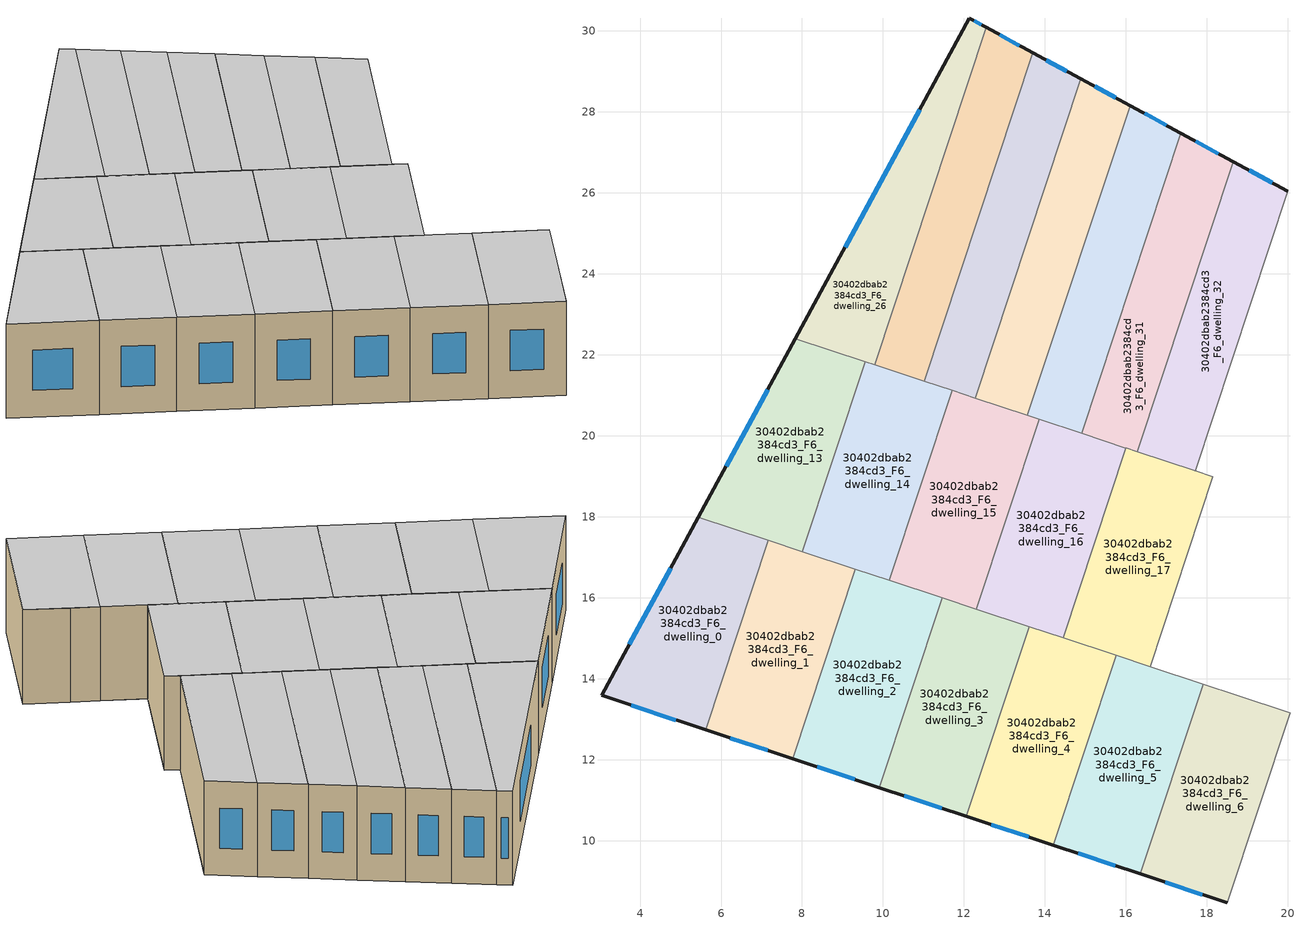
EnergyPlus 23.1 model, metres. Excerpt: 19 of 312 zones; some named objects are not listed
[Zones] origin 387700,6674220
30402dbab2384cd3_F6_dwelling_0
 floor to 30402dbab2384cd3_F5_dwelling_0 (EU_floor_Construction): 7.17,17.42 5.62,12.74 3.05,13.59 5.44,18 z18
 wall outside (EU_wall_Construction): 5.44,18 3.05,13.59 5.62,12.74 z18:21
 wall to 30402dbab2384cd3_F6_dwelling_1 (EU_wall_Construction): 5.62,12.74 7.17,17.42 z18:21
 wall to 30402dbab2384cd3_F6_dwelling_13 (EU_wall_Construction): 7.17,17.42 5.44,18 z18:21
 window (EU_Window_Construction): 4.76,16.74 3.73,14.85 / 3.78,13.35 4.88,12.98 z18.86:20.14
 ceiling to 30402dbab2384cd3_F7_dwelling_0 (EU_floor_Construction): 5.62,12.74 7.17,17.42 5.44,18 3.05,13.59 z21
30402dbab2384cd3_F6_dwelling_1
 floor to 30402dbab2384cd3_F5_dwelling_1 (EU_floor_Construction): 9.32,16.71 7.77,12.03 5.62,12.74 7.17,17.42 z18
 wall outside (EU_wall_Construction): 5.62,12.74 7.77,12.03 z18:21
 wall to 30402dbab2384cd3_F6_dwelling_2 (EU_wall_Construction): 7.77,12.03 9.32,16.71 z18:21
 wall to 30402dbab2384cd3_F6_dwelling_14 (EU_wall_Construction): 9.32,16.71 8.01,17.14 z18:21
 wall to 30402dbab2384cd3_F6_dwelling_13 (EU_wall_Construction): 8.01,17.15 7.17,17.42 z18:21
 window (EU_Window_Construction): 6.23,12.54 7.15,12.23 z18.86:20.14
 ceiling to 30402dbab2384cd3_F7_dwelling_1 (EU_floor_Construction): 7.77,12.03 9.32,16.71 7.17,17.42 5.62,12.74 z21
30402dbab2384cd3_F6_dwelling_13
 floor to 30402dbab2384cd3_F5_dwelling_13 (EU_floor_Construction): 9.56,21.83 8.01,17.14 5.44,18 7.84,22.4 z18
 wall outside (EU_wall_Construction): 7.84,22.4 5.44,18 z18:21
 wall to 30402dbab2384cd3_F6_dwelling_14 (EU_wall_Construction): 8.01,17.14 9.56,21.83 z18:21
 wall to 30402dbab2384cd3_F6_dwelling_26 (EU_wall_Construction): 9.56,21.83 7.84,22.4 z18:21
 window (EU_Window_Construction): 7.15,21.14 6.13,19.25 z18.86:20.14
 ceiling to 30402dbab2384cd3_F7_dwelling_13 (EU_floor_Construction): 8.01,17.14 9.56,21.83 7.84,22.4 5.44,18 z21
30402dbab2384cd3_F6_dwelling_14
 floor to 30402dbab2384cd3_F5_dwelling_14 (EU_floor_Construction): 11.71,21.12 10.16,16.43 8.01,17.14 9.56,21.83 z18
 wall to 30402dbab2384cd3_F6_dwelling_15 (EU_wall_Construction): 10.16,16.43 11.71,21.12 z18:21
 wall to 30402dbab2384cd3_F6_dwelling_27 (EU_wall_Construction): 11.01,21.35 9.79,21.76 z18:21
 wall to 30402dbab2384cd3_F6_dwelling_28 (EU_wall_Construction): 11.71,21.12 11.02,21.35 z18:21
 wall to 30402dbab2384cd3_F6_dwelling_2 (EU_wall_Construction): 9.32,16.71 10.16,16.43 z18:21
 wall to 30402dbab2384cd3_F6_dwelling_26 (EU_wall_Construction): 9.79,21.76 9.56,21.83 z18:21
 ceiling to 30402dbab2384cd3_F7_dwelling_14 (EU_floor_Construction): 10.16,16.43 11.71,21.12 9.56,21.83 8.01,17.14 z21
30402dbab2384cd3_F6_dwelling_15
 floor to 30402dbab2384cd3_F5_dwelling_15 (EU_floor_Construction): 13.85,20.41 12.3,15.72 10.16,16.43 11.71,21.12 z18
 wall to 30402dbab2384cd3_F6_dwelling_16 (EU_wall_Construction): 12.3,15.72 13.85,20.41 z18:21
 wall to 30402dbab2384cd3_F6_dwelling_29 (EU_wall_Construction): 13.57,20.51 12.27,20.93 z18:21
 wall to 30402dbab2384cd3_F6_dwelling_2 (EU_wall_Construction): 10.16,16.43 11.46,16 z18:21
 wall to 30402dbab2384cd3_F6_dwelling_3 (EU_wall_Construction): 11.46,16 12.3,15.72 z18:21
 wall to 30402dbab2384cd3_F6_dwelling_28 (EU_wall_Construction): 12.27,20.93 11.71,21.12 z18:21
 wall to 30402dbab2384cd3_F6_dwelling_30 (EU_wall_Construction): 13.85,20.41 13.57,20.51 z18:21
 ceiling to 30402dbab2384cd3_F7_dwelling_15 (EU_floor_Construction): 12.3,15.72 13.85,20.41 11.71,21.12 10.16,16.43 z21
30402dbab2384cd3_F6_dwelling_16
 floor to 30402dbab2384cd3_F5_dwelling_16 (EU_floor_Construction): 16,19.7 14.45,15.01 12.3,15.72 13.85,20.41 z18
 wall to 30402dbab2384cd3_F6_dwelling_17 (EU_wall_Construction): 14.45,15.01 16,19.7 z18:21
 wall to 30402dbab2384cd3_F6_dwelling_31 (EU_wall_Construction): 16,19.7 14.9,20.06 z18:21
 wall to 30402dbab2384cd3_F6_dwelling_3 (EU_wall_Construction): 12.3,15.72 13.61,15.29 z18:21
 wall to 30402dbab2384cd3_F6_dwelling_30 (EU_wall_Construction): 14.9,20.06 13.85,20.41 z18:21
 wall to 30402dbab2384cd3_F6_dwelling_4 (EU_wall_Construction): 13.61,15.29 14.45,15.01 z18:21
 ceiling to 30402dbab2384cd3_F7_dwelling_16 (EU_floor_Construction): 14.45,15.01 16,19.7 13.85,20.41 12.3,15.72 z21
30402dbab2384cd3_F6_dwelling_17
 floor to 30402dbab2384cd3_F5_dwelling_17 (EU_floor_Construction): 18.15,18.99 16.59,14.3 14.45,15.01 16,19.7 z18
 wall to 30402dbab2384cd3_F6_dwelling_18 (EU_wall_Construction): 16.59,14.3 18.15,18.99 z18:21
 wall to 30402dbab2384cd3_F6_dwelling_32 (EU_wall_Construction): 17.72,19.13 16.28,19.61 z18:21
 wall to 30402dbab2384cd3_F6_dwelling_4 (EU_wall_Construction): 14.45,15.01 15.76,14.58 z18:21
 wall to 30402dbab2384cd3_F6_dwelling_31 (EU_wall_Construction): 16.28,19.61 16,19.7 z18:21
 wall to 30402dbab2384cd3_F6_dwelling_5 (EU_wall_Construction): 15.76,14.58 16.59,14.3 z18:21
 wall to 30402dbab2384cd3_F6_dwelling_33 (EU_wall_Construction): 18.15,18.99 17.72,19.13 z18:21
 ceiling to 30402dbab2384cd3_F7_dwelling_17 (EU_floor_Construction): 16.59,14.3 18.15,18.99 16,19.7 14.45,15.01 z21
30402dbab2384cd3_F6_dwelling_2
 floor to 30402dbab2384cd3_F5_dwelling_2 (EU_floor_Construction): 11.46,16 9.91,11.32 7.77,12.03 9.32,16.71 z18
 wall outside (EU_wall_Construction): 7.77,12.03 9.91,11.32 z18:21
 wall to 30402dbab2384cd3_F6_dwelling_3 (EU_wall_Construction): 9.91,11.32 11.46,16 z18:21
 window (EU_Window_Construction): 8.38,11.82 9.3,11.52 z18.86:20.14
 ceiling to 30402dbab2384cd3_F7_dwelling_2 (EU_floor_Construction): 9.91,11.32 11.46,16 9.32,16.71 7.77,12.03 z21
30402dbab2384cd3_F6_dwelling_26
 floor to 30402dbab2384cd3_F5_dwelling_26 (EU_floor_Construction): 12.55,30.09 9.79,21.76 7.84,22.4 12.13,30.31 z18
 wall outside (EU_wall_Construction): 12.55,30.09 12.13,30.31 7.84,22.4 z18:21
 wall to 30402dbab2384cd3_F6_dwelling_27 (EU_wall_Construction): 9.79,21.76 12.55,30.09 z18:21
 window (EU_Window_Construction): 10.91,28.05 9.06,24.66 / 12.43,30.15 12.25,30.25 z18.86:20.14
 ceiling to 30402dbab2384cd3_F7_dwelling_26 (EU_floor_Construction): 9.79,21.76 12.55,30.09 12.13,30.31 7.84,22.4 z21
30402dbab2384cd3_F6_dwelling_27
 floor to 30402dbab2384cd3_F5_dwelling_27 (EU_floor_Construction): 13.7,29.46 11.02,21.35 9.79,21.76 12.55,30.09 z18
 wall outside (EU_wall_Construction): 13.7,29.46 12.55,30.09 z18:21
 wall to 30402dbab2384cd3_F6_dwelling_28 (EU_wall_Construction): 11.02,21.35 13.7,29.46 z18:21
 window (EU_Window_Construction): 13.37,29.64 12.88,29.91 z18.86:20.14
 ceiling to 30402dbab2384cd3_F7_dwelling_27 (EU_floor_Construction): 11.02,21.35 13.7,29.46 12.55,30.09 9.79,21.76 z21
30402dbab2384cd3_F6_dwelling_28
 floor to 30402dbab2384cd3_F5_dwelling_28 (EU_floor_Construction): 14.88,28.82 12.27,20.93 11.02,21.35 13.7,29.46 z18
 wall outside (EU_wall_Construction): 14.88,28.82 13.7,29.46 z18:21
 wall to 30402dbab2384cd3_F6_dwelling_29 (EU_wall_Construction): 12.27,20.93 14.88,28.82 z18:21
 window (EU_Window_Construction): 14.54,29 14.04,29.28 z18.86:20.14
 ceiling to 30402dbab2384cd3_F7_dwelling_28 (EU_floor_Construction): 12.27,20.93 14.88,28.82 13.7,29.46 11.02,21.35 z21
30402dbab2384cd3_F6_dwelling_29
 floor to 30402dbab2384cd3_F5_dwelling_29 (EU_floor_Construction): 16.1,28.16 13.57,20.51 12.27,20.93 14.88,28.82 z18
 wall outside (EU_wall_Construction): 16.1,28.16 14.88,28.82 z18:21
 wall to 30402dbab2384cd3_F6_dwelling_30 (EU_wall_Construction): 13.57,20.51 16.1,28.16 z18:21
 window (EU_Window_Construction): 15.75,28.35 15.23,28.63 z18.86:20.14
 ceiling to 30402dbab2384cd3_F7_dwelling_29 (EU_floor_Construction): 13.57,20.51 16.1,28.16 14.88,28.82 12.27,20.93 z21
30402dbab2384cd3_F6_dwelling_3
 floor to 30402dbab2384cd3_F5_dwelling_3 (EU_floor_Construction): 13.61,15.29 12.06,10.61 9.91,11.32 11.46,16 z18
 wall outside (EU_wall_Construction): 9.91,11.32 12.06,10.61 z18:21
 wall to 30402dbab2384cd3_F6_dwelling_4 (EU_wall_Construction): 12.06,10.61 13.61,15.29 z18:21
 window (EU_Window_Construction): 10.53,11.11 11.45,10.81 z18.86:20.14
 ceiling to 30402dbab2384cd3_F7_dwelling_3 (EU_floor_Construction): 12.06,10.61 13.61,15.29 11.46,16 9.91,11.32 z21
30402dbab2384cd3_F6_dwelling_30
 floor to 30402dbab2384cd3_F5_dwelling_30 (EU_floor_Construction): 17.36,27.47 14.9,20.06 13.57,20.51 16.1,28.16 z18
 wall outside (EU_wall_Construction): 17.36,27.47 16.1,28.16 z18:21
 wall to 30402dbab2384cd3_F6_dwelling_31 (EU_wall_Construction): 14.9,20.06 17.36,27.47 z18:21
 window (EU_Window_Construction): 17,27.67 16.46,27.96 z18.86:20.14
 ceiling to 30402dbab2384cd3_F7_dwelling_30 (EU_floor_Construction): 14.9,20.06 17.36,27.47 16.1,28.16 13.57,20.51 z21
30402dbab2384cd3_F6_dwelling_31
 floor to 30402dbab2384cd3_F5_dwelling_31 (EU_floor_Construction): 18.66,26.77 16.28,19.61 14.9,20.06 17.36,27.47 z18
 wall outside (EU_wall_Construction): 18.66,26.77 17.36,27.47 z18:21
 wall to 30402dbab2384cd3_F6_dwelling_32 (EU_wall_Construction): 16.28,19.61 18.66,26.77 z18:21
 window (EU_Window_Construction): 18.28,26.97 17.73,27.27 z18.86:20.14
 ceiling to 30402dbab2384cd3_F7_dwelling_31 (EU_floor_Construction): 16.28,19.61 18.66,26.77 17.36,27.47 14.9,20.06 z21
30402dbab2384cd3_F6_dwelling_32
 floor to 30402dbab2384cd3_F5_dwelling_32 (EU_floor_Construction): 20,26.04 17.72,19.13 16.28,19.61 18.66,26.77 z18
 wall outside (EU_wall_Construction): 20,26.04 18.66,26.77 z18:21
 wall to 30402dbab2384cd3_F6_dwelling_33 (EU_wall_Construction): 17.72,19.13 20,26.04 z18:21
 window (EU_Window_Construction): 19.62,26.25 19.04,26.56 z18.86:20.14
 ceiling to 30402dbab2384cd3_F7_dwelling_32 (EU_floor_Construction): 17.72,19.13 20,26.04 18.66,26.77 16.28,19.61 z21
30402dbab2384cd3_F6_dwelling_4
 floor to 30402dbab2384cd3_F5_dwelling_4 (EU_floor_Construction): 15.76,14.58 14.21,9.89 12.06,10.61 13.61,15.29 z18
 wall outside (EU_wall_Construction): 12.06,10.61 14.21,9.89 z18:21
 wall to 30402dbab2384cd3_F6_dwelling_5 (EU_wall_Construction): 14.21,9.89 15.76,14.58 z18:21
 window (EU_Window_Construction): 12.67,10.4 13.59,10.1 z18.86:20.14
 ceiling to 30402dbab2384cd3_F7_dwelling_4 (EU_floor_Construction): 14.21,9.89 15.76,14.58 13.61,15.29 12.06,10.61 z21
30402dbab2384cd3_F6_dwelling_5
 floor to 30402dbab2384cd3_F5_dwelling_5 (EU_floor_Construction): 17.91,13.87 16.35,9.18 14.21,9.89 15.76,14.58 z18
 wall outside (EU_wall_Construction): 14.21,9.89 16.35,9.18 z18:21
 wall to 30402dbab2384cd3_F6_dwelling_6 (EU_wall_Construction): 16.35,9.18 17.91,13.87 z18:21
 wall to 30402dbab2384cd3_F6_dwelling_18 (EU_wall_Construction): 17.91,13.87 16.59,14.3 z18:21
 window (EU_Window_Construction): 14.82,9.69 15.74,9.39 z18.86:20.14
 ceiling to 30402dbab2384cd3_F7_dwelling_5 (EU_floor_Construction): 16.35,9.18 17.91,13.87 15.76,14.58 14.21,9.89 z21
30402dbab2384cd3_F6_dwelling_6
 floor to 30402dbab2384cd3_F5_dwelling_6 (EU_floor_Construction): 20.05,13.16 18.5,8.47 16.35,9.18 17.91,13.87 z18
 wall outside (EU_wall_Construction): 16.35,9.18 18.5,8.47 z18:21
 wall to 30402dbab2384cd3_F6_dwelling_7 (EU_wall_Construction): 18.5,8.47 20.05,13.16 z18:21
 wall to 30402dbab2384cd3_F6_dwelling_19 (EU_wall_Construction): 20.05,13.16 18.74,13.59 z18:21
 wall to 30402dbab2384cd3_F6_dwelling_18 (EU_wall_Construction): 18.74,13.59 17.91,13.87 z18:21
 window (EU_Window_Construction): 16.97,8.98 17.89,8.68 z18.86:20.14
 ceiling to 30402dbab2384cd3_F7_dwelling_6 (EU_floor_Construction): 18.5,8.47 20.05,13.16 17.91,13.87 16.35,9.18 z21
[Building]
EU S2 Campaign: North Axis=0; Terrain=City; Solar Distribution=FullExterior
[Site:Location]
Helsinki-Vantaa.AP: Latitude=60.317; Longitude=24.963; Time Zone=2; Elevation=54.6
[SizingPeriod:WeatherFileDays]
AnnualSizingPeriod: Begin Month=1; Begin Day of Month=1; End Month=12; End Day of Month=31; Day of Week for Start Day=Monday; Use Weather File Daylight Saving Period=No; Use Weather File Rain and Snow Indicators=No
[MATERIAL]
EU_InternalMass_Material: Roughness=MediumRough; Thickness=0.1; Conductivity=1; Density=1800; Specific Heat=900; Thermal Absorptance=0.9; Solar Absorptance=0.7; Visible Absorptance=0.7
[MATERIAL:NOMASS] Roughness=MediumRough; Thermal Absorptance=0.9; Solar Absorptance=0.7; Visible Absorptance=0.7
Name | Thermal Resistance
EU_wall_NoMass | 5.91765
EU_floor_NoMass | 6.2875
[WINDOWMATERIAL:SIMPLEGLAZINGSYSTEM]
EU_Window_SimpleGlazing: UFactor=0.994035; Solar Heat Gain Coefficient=0.7; Visible Transmittance=0.7
[CONSTRUCTION]
EU_wall_Construction: EU_wall_NoMass
EU_floor_Construction: EU_floor_NoMass
EU_Window_Construction: EU_Window_SimpleGlazing
EU_InternalMass_Construction: EU_InternalMass_Material
[ZONE] Type=1; Multiplier=1; Ceiling Height=autocalculate; Floor Area=autocalculate; Part of Total Floor Area=Yes
Name | Volume
30402dbab2384cd3_F6_dwelling_0; 30402dbab2384cd3_F6_dwelling_2; 30402dbab2384cd3_F6_dwelling_31 | 33.4856
30402dbab2384cd3_F6_dwelling_1 | 33.4937
30402dbab2384cd3_F6_dwelling_13; 30402dbab2384cd3_F6_dwelling_3 | 33.4951
30402dbab2384cd3_F6_dwelling_14; 30402dbab2384cd3_F6_dwelling_27 | 33.479
30402dbab2384cd3_F6_dwelling_15 | 33.4915
30402dbab2384cd3_F6_dwelling_16 | 33.4929
30402dbab2384cd3_F6_dwelling_17 | 33.4768
30402dbab2384cd3_F6_dwelling_26; 30402dbab2384cd3_F6_dwelling_32 | 33.4995
30402dbab2384cd3_F6_dwelling_28 | 33.4871
30402dbab2384cd3_F6_dwelling_29 | 33.4834
30402dbab2384cd3_F6_dwelling_30 | 33.5002
30402dbab2384cd3_F6_dwelling_4 | 33.4827
30402dbab2384cd3_F6_dwelling_5 | 33.498
30402dbab2384cd3_F6_dwelling_6 | 33.4841
[INTERNALMASS] Construction=EU_InternalMass_Construction
Name | Zone or ZoneList | Surface Area
30402dbab2384cd3_F6_dwelling_0_EU_InternalMass | 30402dbab2384cd3_F6_dwelling_0 | 11.1619
30402dbab2384cd3_F6_dwelling_1_EU_InternalMass | 30402dbab2384cd3_F6_dwelling_1 | 11.1648
30402dbab2384cd3_F6_dwelling_2_EU_InternalMass | 30402dbab2384cd3_F6_dwelling_2 | 11.1616
30402dbab2384cd3_F6_dwelling_3_EU_InternalMass | 30402dbab2384cd3_F6_dwelling_3 | 11.1653
30402dbab2384cd3_F6_dwelling_4_EU_InternalMass | 30402dbab2384cd3_F6_dwelling_4 | 11.1612
30402dbab2384cd3_F6_dwelling_5_EU_InternalMass | 30402dbab2384cd3_F6_dwelling_5 | 11.1657
30402dbab2384cd3_F6_dwelling_6_EU_InternalMass | 30402dbab2384cd3_F6_dwelling_6 | 11.1614
30402dbab2384cd3_F6_dwelling_13_EU_InternalMass | 30402dbab2384cd3_F6_dwelling_13 | 11.1653
30402dbab2384cd3_F6_dwelling_14_EU_InternalMass | 30402dbab2384cd3_F6_dwelling_14 | 11.1605
30402dbab2384cd3_F6_dwelling_15_EU_InternalMass | 30402dbab2384cd3_F6_dwelling_15 | 11.1641
30402dbab2384cd3_F6_dwelling_16_EU_InternalMass | 30402dbab2384cd3_F6_dwelling_16 | 11.1641
30402dbab2384cd3_F6_dwelling_17_EU_InternalMass | 30402dbab2384cd3_F6_dwelling_17 | 11.1595
30402dbab2384cd3_F6_dwelling_26_EU_InternalMass | 30402dbab2384cd3_F6_dwelling_26 | 11.1666
30402dbab2384cd3_F6_dwelling_27_EU_InternalMass | 30402dbab2384cd3_F6_dwelling_27 | 11.1596
30402dbab2384cd3_F6_dwelling_28_EU_InternalMass | 30402dbab2384cd3_F6_dwelling_28 | 11.1623
30402dbab2384cd3_F6_dwelling_29_EU_InternalMass | 30402dbab2384cd3_F6_dwelling_29 | 11.1614
30402dbab2384cd3_F6_dwelling_30_EU_InternalMass | 30402dbab2384cd3_F6_dwelling_30 | 11.1666
30402dbab2384cd3_F6_dwelling_31_EU_InternalMass | 30402dbab2384cd3_F6_dwelling_31 | 11.162
30402dbab2384cd3_F6_dwelling_32_EU_InternalMass | 30402dbab2384cd3_F6_dwelling_32 | 11.1665
[OTHEREQUIPMENT] Fuel Type=Electricity; Design Level Calculation Method=Watts/Area; Power per Zone Floor Area=1; Fraction Latent=0; Fraction Radiant=0; Fraction Lost=0; Carbon Dioxide Generation Rate=0; EndUse Subcategory=EU_Step8_InternalGains
Name | Zone or ZoneList or Space or SpaceList | Schedule
EU_Step8_InternalGain_30402dbab2384cd3_F6_dwelling_0_f000 | 30402dbab2384cd3_F6_dwelling_0 | EU_Step8_GainSchedule_30402dbab2384cd3_F6_dwelling_0_f000
EU_Step8_InternalGain_30402dbab2384cd3_F6_dwelling_1_f000 | 30402dbab2384cd3_F6_dwelling_1 | EU_Step8_GainSchedule_30402dbab2384cd3_F6_dwelling_1_f000
EU_Step8_InternalGain_30402dbab2384cd3_F6_dwelling_2_f000 | 30402dbab2384cd3_F6_dwelling_2 | EU_Step8_GainSchedule_30402dbab2384cd3_F6_dwelling_2_f000
EU_Step8_InternalGain_30402dbab2384cd3_F6_dwelling_3_f000 | 30402dbab2384cd3_F6_dwelling_3 | EU_Step8_GainSchedule_30402dbab2384cd3_F6_dwelling_3_f000
EU_Step8_InternalGain_30402dbab2384cd3_F6_dwelling_4_f000 | 30402dbab2384cd3_F6_dwelling_4 | EU_Step8_GainSchedule_30402dbab2384cd3_F6_dwelling_4_f000
EU_Step8_InternalGain_30402dbab2384cd3_F6_dwelling_5_f000 | 30402dbab2384cd3_F6_dwelling_5 | EU_Step8_GainSchedule_30402dbab2384cd3_F6_dwelling_5_f000
EU_Step8_InternalGain_30402dbab2384cd3_F6_dwelling_6_f000 | 30402dbab2384cd3_F6_dwelling_6 | EU_Step8_GainSchedule_30402dbab2384cd3_F6_dwelling_6_f000
EU_Step8_InternalGain_30402dbab2384cd3_F6_dwelling_13_f000 | 30402dbab2384cd3_F6_dwelling_13 | EU_Step8_GainSchedule_30402dbab2384cd3_F6_dwelling_13_f000
EU_Step8_InternalGain_30402dbab2384cd3_F6_dwelling_14_f000 | 30402dbab2384cd3_F6_dwelling_14 | EU_Step8_GainSchedule_30402dbab2384cd3_F6_dwelling_14_f000
EU_Step8_InternalGain_30402dbab2384cd3_F6_dwelling_15_f000 | 30402dbab2384cd3_F6_dwelling_15 | EU_Step8_GainSchedule_30402dbab2384cd3_F6_dwelling_15_f000
EU_Step8_InternalGain_30402dbab2384cd3_F6_dwelling_16_f000 | 30402dbab2384cd3_F6_dwelling_16 | EU_Step8_GainSchedule_30402dbab2384cd3_F6_dwelling_16_f000
EU_Step8_InternalGain_30402dbab2384cd3_F6_dwelling_17_f000 | 30402dbab2384cd3_F6_dwelling_17 | EU_Step8_GainSchedule_30402dbab2384cd3_F6_dwelling_17_f000
EU_Step8_InternalGain_30402dbab2384cd3_F6_dwelling_26_f000 | 30402dbab2384cd3_F6_dwelling_26 | EU_Step8_GainSchedule_30402dbab2384cd3_F6_dwelling_26_f000
EU_Step8_InternalGain_30402dbab2384cd3_F6_dwelling_27_f000 | 30402dbab2384cd3_F6_dwelling_27 | EU_Step8_GainSchedule_30402dbab2384cd3_F6_dwelling_27_f000
EU_Step8_InternalGain_30402dbab2384cd3_F6_dwelling_28_f000 | 30402dbab2384cd3_F6_dwelling_28 | EU_Step8_GainSchedule_30402dbab2384cd3_F6_dwelling_28_f000
EU_Step8_InternalGain_30402dbab2384cd3_F6_dwelling_29_f000 | 30402dbab2384cd3_F6_dwelling_29 | EU_Step8_GainSchedule_30402dbab2384cd3_F6_dwelling_29_f000
EU_Step8_InternalGain_30402dbab2384cd3_F6_dwelling_30_f000 | 30402dbab2384cd3_F6_dwelling_30 | EU_Step8_GainSchedule_30402dbab2384cd3_F6_dwelling_30_f000
EU_Step8_InternalGain_30402dbab2384cd3_F6_dwelling_31_f000 | 30402dbab2384cd3_F6_dwelling_31 | EU_Step8_GainSchedule_30402dbab2384cd3_F6_dwelling_31_f000
EU_Step8_InternalGain_30402dbab2384cd3_F6_dwelling_32_f000 | 30402dbab2384cd3_F6_dwelling_32 | EU_Step8_GainSchedule_30402dbab2384cd3_F6_dwelling_32_f000
[ZONEVENTILATION:DESIGNFLOWRATE] Schedule=EU_AlwaysOn; Design Flow Rate Calculation Method=AirChanges/Hour; Air Changes per Hour=0.596421; Ventilation Type=Natural; Fan Pressure Rise=0; Fan Total Efficiency=1; Constant Term Coefficient=1; Temperature Term Coefficient=0; Velocity Term Coefficient=0; Velocity Squared Term Coefficient=0; Minimum Indoor Temperature=-100; Maximum Indoor Temperature=100; Delta Temperature=-100; Minimum Outdoor Temperature=-100; Maximum Outdoor Temperature=100; Maximum Wind Speed=40
Name | Zone or ZoneList or Space or SpaceList
EU_ConstantAir_30402dbab2384cd3_F6_dwelling_0 | 30402dbab2384cd3_F6_dwelling_0
EU_ConstantAir_30402dbab2384cd3_F6_dwelling_1 | 30402dbab2384cd3_F6_dwelling_1
EU_ConstantAir_30402dbab2384cd3_F6_dwelling_2 | 30402dbab2384cd3_F6_dwelling_2
EU_ConstantAir_30402dbab2384cd3_F6_dwelling_3 | 30402dbab2384cd3_F6_dwelling_3
EU_ConstantAir_30402dbab2384cd3_F6_dwelling_4 | 30402dbab2384cd3_F6_dwelling_4
EU_ConstantAir_30402dbab2384cd3_F6_dwelling_5 | 30402dbab2384cd3_F6_dwelling_5
EU_ConstantAir_30402dbab2384cd3_F6_dwelling_6 | 30402dbab2384cd3_F6_dwelling_6
EU_ConstantAir_30402dbab2384cd3_F6_dwelling_13 | 30402dbab2384cd3_F6_dwelling_13
EU_ConstantAir_30402dbab2384cd3_F6_dwelling_14 | 30402dbab2384cd3_F6_dwelling_14
EU_ConstantAir_30402dbab2384cd3_F6_dwelling_15 | 30402dbab2384cd3_F6_dwelling_15
EU_ConstantAir_30402dbab2384cd3_F6_dwelling_16 | 30402dbab2384cd3_F6_dwelling_16
EU_ConstantAir_30402dbab2384cd3_F6_dwelling_17 | 30402dbab2384cd3_F6_dwelling_17
EU_ConstantAir_30402dbab2384cd3_F6_dwelling_26 | 30402dbab2384cd3_F6_dwelling_26
EU_ConstantAir_30402dbab2384cd3_F6_dwelling_27 | 30402dbab2384cd3_F6_dwelling_27
EU_ConstantAir_30402dbab2384cd3_F6_dwelling_28 | 30402dbab2384cd3_F6_dwelling_28
EU_ConstantAir_30402dbab2384cd3_F6_dwelling_29 | 30402dbab2384cd3_F6_dwelling_29
EU_ConstantAir_30402dbab2384cd3_F6_dwelling_30 | 30402dbab2384cd3_F6_dwelling_30
EU_ConstantAir_30402dbab2384cd3_F6_dwelling_31 | 30402dbab2384cd3_F6_dwelling_31
EU_ConstantAir_30402dbab2384cd3_F6_dwelling_32 | 30402dbab2384cd3_F6_dwelling_32
[HVACTEMPLATE:ZONE:IDEALLOADSAIRSYSTEM] System Availability Schedule=EU_AlwaysOn; Maximum Heating Supply Air Temperature=50; Minimum Cooling Supply Air Temperature=13; Maximum Heating Supply Air Humidity Ratio=0.0156; Minimum Cooling Supply Air Humidity Ratio=0.0077; Heating Limit=NoLimit; Cooling Limit=NoLimit; Heating Availability Schedule=EU_AlwaysOn; Cooling Availability Schedule=EU_CoolingOff; Dehumidification Control Type=ConstantSensibleHeatRatio; Cooling Sensible Heat Ratio=0.7; Dehumidification Setpoint=60; Humidification Control Type=None; Humidification Setpoint=30; Outdoor Air Method=None; Outdoor Air Flow Rate per Person=0.00944; Outdoor Air Flow Rate per Zone Floor Area=0; Outdoor Air Flow Rate per Zone=0; Demand Controlled Ventilation Type=None; Outdoor Air Economizer Type=NoEconomizer; Heat Recovery Type=None; Sensible Heat Recovery Effectiveness=0.7; Latent Heat Recovery Effectiveness=0.65
Name | Template Thermostat
30402dbab2384cd3_F6_dwelling_0 | EU_HeatOnly_30402dbab2384cd3_F6_dwelling_0
30402dbab2384cd3_F6_dwelling_1 | EU_HeatOnly_30402dbab2384cd3_F6_dwelling_1
30402dbab2384cd3_F6_dwelling_2 | EU_HeatOnly_30402dbab2384cd3_F6_dwelling_2
30402dbab2384cd3_F6_dwelling_3 | EU_HeatOnly_30402dbab2384cd3_F6_dwelling_3
30402dbab2384cd3_F6_dwelling_4 | EU_HeatOnly_30402dbab2384cd3_F6_dwelling_4
30402dbab2384cd3_F6_dwelling_5 | EU_HeatOnly_30402dbab2384cd3_F6_dwelling_5
30402dbab2384cd3_F6_dwelling_6 | EU_HeatOnly_30402dbab2384cd3_F6_dwelling_6
30402dbab2384cd3_F6_dwelling_13 | EU_HeatOnly_30402dbab2384cd3_F6_dwelling_13
30402dbab2384cd3_F6_dwelling_14 | EU_HeatOnly_30402dbab2384cd3_F6_dwelling_14
30402dbab2384cd3_F6_dwelling_15 | EU_HeatOnly_30402dbab2384cd3_F6_dwelling_15
30402dbab2384cd3_F6_dwelling_16 | EU_HeatOnly_30402dbab2384cd3_F6_dwelling_16
30402dbab2384cd3_F6_dwelling_17 | EU_HeatOnly_30402dbab2384cd3_F6_dwelling_17
30402dbab2384cd3_F6_dwelling_26 | EU_HeatOnly_30402dbab2384cd3_F6_dwelling_26
30402dbab2384cd3_F6_dwelling_27 | EU_HeatOnly_30402dbab2384cd3_F6_dwelling_27
30402dbab2384cd3_F6_dwelling_28 | EU_HeatOnly_30402dbab2384cd3_F6_dwelling_28
30402dbab2384cd3_F6_dwelling_29 | EU_HeatOnly_30402dbab2384cd3_F6_dwelling_29
30402dbab2384cd3_F6_dwelling_30 | EU_HeatOnly_30402dbab2384cd3_F6_dwelling_30
30402dbab2384cd3_F6_dwelling_31 | EU_HeatOnly_30402dbab2384cd3_F6_dwelling_31
30402dbab2384cd3_F6_dwelling_32 | EU_HeatOnly_30402dbab2384cd3_F6_dwelling_32
[SIZING:ZONE] Zone Cooling Design Supply Air Temperature Input Method=SupplyAirTemperature; Zone Cooling Design Supply Air Temperature=13; Zone Heating Design Supply Air Temperature Input Method=SupplyAirTemperature; Zone Heating Design Supply Air Temperature=50; Zone Cooling Design Supply Air Humidity Ratio=0.008; Zone Heating Design Supply Air Humidity Ratio=0.008; Cooling Design Air Flow Method=DesignDay; Cooling Design Air Flow Rate=0; Cooling Minimum Air Flow per Zone Floor Area=0.000762; Cooling Minimum Air Flow=0; Cooling Minimum Air Flow Fraction=0.2; Heating Design Air Flow Method=DesignDay; Heating Design Air Flow Rate=0; Heating Maximum Air Flow per Zone Floor Area=0.002032; Heating Maximum Air Flow=0.141576; Heating Maximum Air Flow Fraction=0.3; Account for Dedicated Outdoor Air System=No; Dedicated Outdoor Air System Control Strategy=NeutralSupplyAir; Dedicated Outdoor Air Low Setpoint Temperature for Design=autosize; Dedicated Outdoor Air High Setpoint Temperature for Design=autosize; Zone Load Sizing Method=Sensible Load Only No Latent Load; Zone Latent Cooling Design Supply Air Humidity Ratio Input Method=HumidityRatioDifference; Zone Cooling Design Supply Air Humidity Ratio Difference=0.005; Zone Latent Heating Design Supply Air Humidity Ratio Input Method=HumidityRatioDifference; Zone Humidification Design Supply Air Humidity Ratio Difference=0.005
30402dbab2384cd3_F6_dwelling_0; 30402dbab2384cd3_F6_dwelling_1; 30402dbab2384cd3_F6_dwelling_2; 30402dbab2384cd3_F6_dwelling_3; 30402dbab2384cd3_F6_dwelling_4; 30402dbab2384cd3_F6_dwelling_5; 30402dbab2384cd3_F6_dwelling_6; 30402dbab2384cd3_F6_dwelling_13; 30402dbab2384cd3_F6_dwelling_14; 30402dbab2384cd3_F6_dwelling_15; 30402dbab2384cd3_F6_dwelling_16; 30402dbab2384cd3_F6_dwelling_17; 30402dbab2384cd3_F6_dwelling_26; 30402dbab2384cd3_F6_dwelling_27; 30402dbab2384cd3_F6_dwelling_28; 30402dbab2384cd3_F6_dwelling_29; 30402dbab2384cd3_F6_dwelling_30; 30402dbab2384cd3_F6_dwelling_31; 30402dbab2384cd3_F6_dwelling_32
[SCHEDULE:CONSTANT]
Name | Hourly Value
EU_AlwaysOn | 1
EU_CoolingOff | 0
[SCHEDULE:FILE] Column Number=1; Rows to Skip at Top=0; Number of Hours of Data=8760; Column Separator=Comma; Interpolate to Timestep=No; Minutes per Item=60; Adjust Schedule for Daylight Savings=Yes
Name | File
EU_Step8_GainSchedule_30402dbab2384cd3_F6_dwelling_0_f000 | ../../schedules/30402dbab2384cd3/30402dbab2384cd3_F6_dwelling_0_f000_gain.csv
EU_Step8_GainSchedule_30402dbab2384cd3_F6_dwelling_1_f000 | ../../schedules/30402dbab2384cd3/30402dbab2384cd3_F6_dwelling_1_f000_gain.csv
EU_Step8_GainSchedule_30402dbab2384cd3_F6_dwelling_2_f000 | ../../schedules/30402dbab2384cd3/30402dbab2384cd3_F6_dwelling_2_f000_gain.csv
EU_Step8_GainSchedule_30402dbab2384cd3_F6_dwelling_3_f000 | ../../schedules/30402dbab2384cd3/30402dbab2384cd3_F6_dwelling_3_f000_gain.csv
EU_Step8_GainSchedule_30402dbab2384cd3_F6_dwelling_4_f000 | ../../schedules/30402dbab2384cd3/30402dbab2384cd3_F6_dwelling_4_f000_gain.csv
EU_Step8_GainSchedule_30402dbab2384cd3_F6_dwelling_5_f000 | ../../schedules/30402dbab2384cd3/30402dbab2384cd3_F6_dwelling_5_f000_gain.csv
EU_Step8_GainSchedule_30402dbab2384cd3_F6_dwelling_6_f000 | ../../schedules/30402dbab2384cd3/30402dbab2384cd3_F6_dwelling_6_f000_gain.csv
EU_Step8_GainSchedule_30402dbab2384cd3_F6_dwelling_13_f000 | ../../schedules/30402dbab2384cd3/30402dbab2384cd3_F6_dwelling_13_f000_gain.csv
EU_Step8_GainSchedule_30402dbab2384cd3_F6_dwelling_14_f000 | ../../schedules/30402dbab2384cd3/30402dbab2384cd3_F6_dwelling_14_f000_gain.csv
EU_Step8_GainSchedule_30402dbab2384cd3_F6_dwelling_15_f000 | ../../schedules/30402dbab2384cd3/30402dbab2384cd3_F6_dwelling_15_f000_gain.csv
EU_Step8_GainSchedule_30402dbab2384cd3_F6_dwelling_16_f000 | ../../schedules/30402dbab2384cd3/30402dbab2384cd3_F6_dwelling_16_f000_gain.csv
EU_Step8_GainSchedule_30402dbab2384cd3_F6_dwelling_17_f000 | ../../schedules/30402dbab2384cd3/30402dbab2384cd3_F6_dwelling_17_f000_gain.csv
EU_Step8_GainSchedule_30402dbab2384cd3_F6_dwelling_26_f000 | ../../schedules/30402dbab2384cd3/30402dbab2384cd3_F6_dwelling_26_f000_gain.csv
EU_Step8_GainSchedule_30402dbab2384cd3_F6_dwelling_27_f000 | ../../schedules/30402dbab2384cd3/30402dbab2384cd3_F6_dwelling_27_f000_gain.csv
EU_Step8_GainSchedule_30402dbab2384cd3_F6_dwelling_28_f000 | ../../schedules/30402dbab2384cd3/30402dbab2384cd3_F6_dwelling_28_f000_gain.csv
EU_Step8_GainSchedule_30402dbab2384cd3_F6_dwelling_29_f000 | ../../schedules/30402dbab2384cd3/30402dbab2384cd3_F6_dwelling_29_f000_gain.csv
EU_Step8_GainSchedule_30402dbab2384cd3_F6_dwelling_30_f000 | ../../schedules/30402dbab2384cd3/30402dbab2384cd3_F6_dwelling_30_f000_gain.csv
EU_Step8_GainSchedule_30402dbab2384cd3_F6_dwelling_31_f000 | ../../schedules/30402dbab2384cd3/30402dbab2384cd3_F6_dwelling_31_f000_gain.csv
EU_Step8_GainSchedule_30402dbab2384cd3_F6_dwelling_32_f000 | ../../schedules/30402dbab2384cd3/30402dbab2384cd3_F6_dwelling_32_f000_gain.csv
